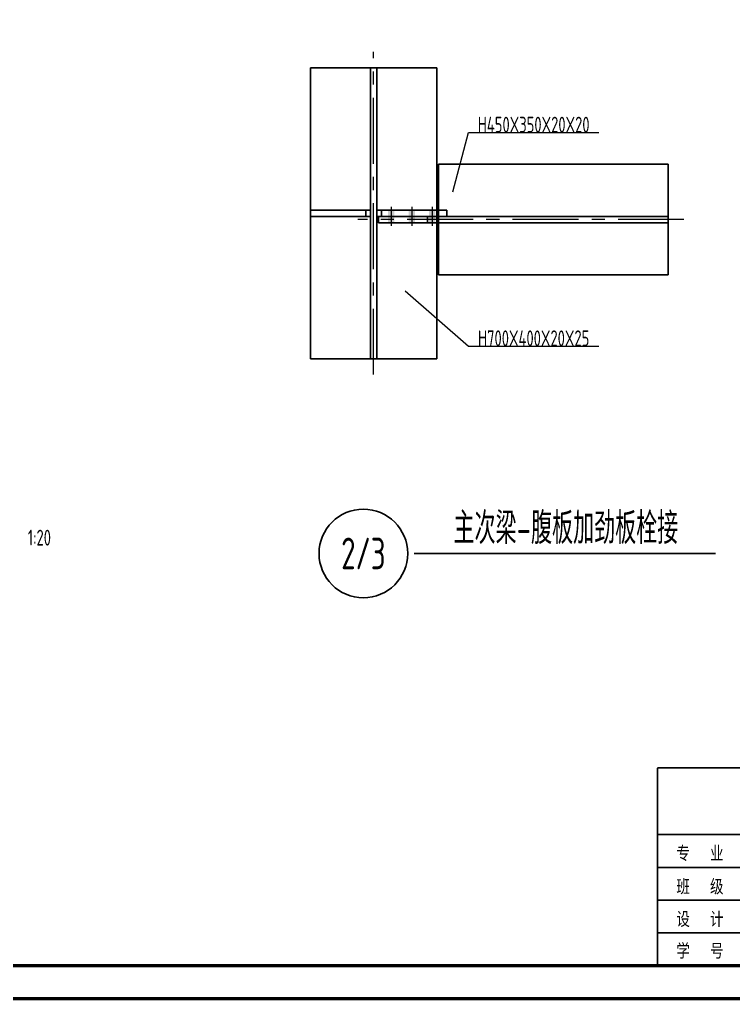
# Model space of a CAD drawing. Extents: x 31132 to 885236, y 345273 to 1212165.
# Drawn here: x 332318 to 345856, y 405802 to 424396 of the extents above; entities that cross this region are included whole.
import ezdxf
from ezdxf.enums import TextEntityAlignment as Align

# ---------------------------------------------------------------- set-up
doc = ezdxf.new("R2010")
doc.units = 0
doc.header["$LTSCALE"] = 1000
doc.linetypes.add('CENTER', pattern=[2, 1.25, -0.25, 0.25, -0.25])
doc.layers.get('0').update_dxf_attribs({"linetype": 'CONTINUOUS'})
for name, color, linetype in [('AXIS', 253, 'CENTER'), ('PUB_TITLE', 4, 'CONTINUOUS'), ('TEXT', 7, 'CONTINUOUS'), ('TK', 4, 'CONTINUOUS')]:
    doc.layers.add(name, color=color, linetype=linetype)
doc.styles.add('StTextStyle', font='yjkeng.shx', dxfattribs={"width": 0.7, "height": 250, "bigfont": 'yjkchn.shx'})
doc.styles.add('图框_仿宋', font='simfang.ttf', dxfattribs={"width": 0.75, "height": 250})

msp = doc.modelspace()

# ---------------------------------------------------------------- linework, layer by layer
at = {"color": 4, "linetype": 'ByBlock'}
for p, q in [((337833.06, 423484.39), (340233.06, 423484.39)), ((337833.06, 417964.39), (337833.06, 423484.39)), ((338973.06, 417964.39), (338973.06, 423484.39)), ((339093.06, 417964.39), (339093.06, 423484.39)), ((340233.06, 417964.39), (340233.06, 423484.39)), ((344619.06, 421654.39), (340263.06, 421654.39)), ((340263.06, 419554.39), (340263.06, 421654.39)), ((344619.06, 421654.39), (344619.06, 419554.39)), ((337833.06, 420784.39), (338883.06, 420784.39)), ((338883.06, 420784.39), (338973.06, 420784.39)), ((338883.06, 420784.39), (338883.06, 420664.39)), ((339093.06, 420784.39), (339183.06, 420784.39)), ((339183.06, 420784.39), (340233.06, 420784.39)), ((339183.06, 420784.39), (339183.06, 420664.39)), ((340233.1, 420784.39), (340233.06, 420784.39)), ((340233.06, 420784.39), (340233.14, 420784.39)), ((340233.33, 420784.39), (340233.1, 420784.39)), ((340233.14, 420784.39), (340233.23, 420784.39)), ((340233.23, 420784.39), (340233.48, 420784.39)), ((340233.56, 420784.39), (340233.33, 420784.39)), ((340233.48, 420784.39), (340233.74, 420784.39)), ((340233.79, 420784.39), (340233.56, 420784.39)), ((340233.74, 420784.39), (340234.15, 420784.39)), ((340234.03, 420784.39), (340233.79, 420784.39)), ((340234.44, 420784.39), (340234.03, 420784.39)), ((340234.15, 420784.39), (340234.58, 420784.39)), ((340235.12, 420784.39), (340234.44, 420784.39)), ((340234.58, 420784.39), (340235.15, 420784.39)), ((340235.81, 420784.39), (340235.12, 420784.39)), ((340235.15, 420784.39), (340235.76, 420784.39)), ((340235.76, 420784.39), (340236.49, 420784.39)), ((340236.5, 420784.39), (340235.81, 420784.39)), ((340236.49, 420784.39), (340237.27, 420784.39)), ((340237.19, 420784.39), (340236.5, 420784.39)), ((340238.15, 420784.39), (340237.19, 420784.39)), ((340237.27, 420784.39), (340238.15, 420784.39)), ((340239.29, 420784.39), (340238.15, 420784.39)), ((340238.15, 420784.39), (340239.1, 420784.39)), ((340239.1, 420784.39), (340240.15, 420784.39)), ((340240.43, 420784.39), (340239.29, 420784.39)), ((340240.15, 420784.39), (340241.27, 420784.39)), ((340241.57, 420784.39), (340240.43, 420784.39)), ((340241.27, 420784.39), (340242.47, 420784.39)), ((340242.71, 420784.39), (340241.57, 420784.39)), ((340242.47, 420784.39), (340243.75, 420784.39)), ((340244.2, 420784.39), (340242.71, 420784.39)), ((340243.75, 420784.39), (340245.11, 420784.39)), ((340245.78, 420784.39), (340244.2, 420784.39)), ((340245.11, 420784.39), (340246.55, 420784.39)), ((340247.36, 420784.39), (340245.78, 420784.39)), ((340246.55, 420784.39), (340248.06, 420784.39)), ((340248.94, 420784.39), (340247.36, 420784.39)), ((340248.06, 420784.39), (340249.67, 420784.39)), ((340250.53, 420784.39), (340248.94, 420784.39)), ((340249.67, 420784.39), (340251.33, 420784.39)), ((340252.53, 420784.39), (340250.53, 420784.39)), ((340251.33, 420784.39), (340253.1, 420784.39)), ((340254.54, 420784.39), (340252.53, 420784.39)), ((340253.1, 420784.39), (340254.9, 420784.39)), ((340256.55, 420784.39), (340254.54, 420784.39)), ((340254.9, 420784.39), (340256.82, 420784.39)), ((340258.56, 420784.39), (340256.55, 420784.39)), ((340256.82, 420784.39), (340258.78, 420784.39)), ((340260.65, 420784.39), (340258.56, 420784.39)), ((340258.78, 420784.39), (340260.85, 420784.39)), ((340263.06, 420784.39), (340260.65, 420784.39)), ((340260.85, 420784.39), (340262.94, 420784.39)), ((340262.94, 420784.39), (340263.06, 420784.39)), ((340265.48, 420784.39), (340263.06, 420784.39)), ((340263.06, 420784.39), (340265.34, 420784.39)), ((340265.34, 420784.39), (340267.62, 420784.39)), ((340267.9, 420784.39), (340265.48, 420784.39)), ((340267.62, 420784.39), (340269.9, 420784.39)), ((340270.32, 420784.39), (340267.9, 420784.39)), ((340269.9, 420784.39), (340272.34, 420784.39)), ((340272.89, 420784.39), (340270.32, 420784.39)), ((340272.34, 420784.39), (340274.85, 420784.39)), ((340275.69, 420784.39), (340272.89, 420784.39)), ((340274.85, 420784.39), (340277.35, 420784.39)), ((340278.49, 420784.39), (340275.69, 420784.39)), ((340277.35, 420784.39), (340279.96, 420784.39)), ((340281.3, 420784.39), (340278.49, 420784.39)), ((340279.96, 420784.39), (340282.68, 420784.39)), ((340284.1, 420784.39), (340281.3, 420784.39)), ((340282.68, 420784.39), (340285.4, 420784.39)), ((340287.12, 420784.39), (340284.1, 420784.39)), ((340285.4, 420784.39), (340288.16, 420784.39)), ((340290.28, 420784.39), (340287.12, 420784.39)), ((340288.16, 420784.39), (340291.08, 420784.39)), ((340293.44, 420784.39), (340290.28, 420784.39)), ((340291.08, 420784.39), (340294, 420784.39)), ((340296.61, 420784.39), (340293.44, 420784.39)), ((340294, 420784.39), (340296.92, 420784.39)), ((340299.77, 420784.39), (340296.61, 420784.39)), ((340296.92, 420784.39), (340300.02, 420784.39)), ((340303.2, 420784.39), (340299.77, 420784.39)), ((340300.02, 420784.39), (340303.14, 420784.39)), ((340303.14, 420784.39), (340306.25, 420784.39)), ((340306.69, 420784.39), (340303.2, 420784.39)), ((340306.25, 420784.39), (340309.48, 420784.39)), ((340310.19, 420784.39), (340306.69, 420784.39)), ((340309.48, 420784.39), (340312.77, 420784.39)), ((340313.68, 420784.39), (340310.19, 420784.39)), ((340312.77, 420784.39), (340316.06, 420784.39)), ((340317.18, 420784.39), (340313.68, 420784.39)), ((340316.06, 420784.39), (340319.42, 420784.39)), ((340320.97, 420784.39), (340317.18, 420784.39)), ((340319.42, 420784.39), (340322.87, 420784.39)), ((340324.76, 420784.39), (340320.97, 420784.39)), ((340322.87, 420784.39), (340326.33, 420784.39)), ((340328.56, 420784.39), (340324.76, 420784.39)), ((340326.33, 420784.39), (340329.8, 420784.39)), ((340332.35, 420784.39), (340328.56, 420784.39)), ((340329.8, 420784.39), (340333.4, 420784.39)), ((340336.2, 420784.39), (340332.35, 420784.39)), ((340333.4, 420784.39), (340337.01, 420784.39)), ((340340.26, 420784.39), (340336.2, 420784.39)), ((340337.01, 420784.39), (340340.61, 420784.39)), ((340344.31, 420784.39), (340340.26, 420784.39)), ((340340.61, 420784.39), (340344.32, 420784.39)), ((340348.37, 420784.39), (340344.31, 420784.39)), ((340344.32, 420784.39), (340348.06, 420784.39)), ((340348.06, 420784.39), (340351.8, 420784.39)), ((340352.43, 420784.39), (340348.37, 420784.39)), ((340351.8, 420784.39), (340355.6, 420784.39)), ((340356.58, 420784.39), (340352.43, 420784.39)), ((340355.6, 420784.39), (340359.45, 420784.39)), ((340360.86, 420784.39), (340356.58, 420784.39)), ((340359.45, 420784.39), (340363.31, 420784.39)), ((340365.15, 420784.39), (340360.86, 420784.39)), ((340363.31, 420784.39), (340367.19, 420784.39)), ((340369.43, 420784.39), (340365.15, 420784.39)), ((340367.19, 420784.39), (340371.15, 420784.39)), ((340373.72, 420784.39), (340369.43, 420784.39)), ((340371.15, 420784.39), (340375.1, 420784.39)), ((340378.11, 420784.39), (340373.72, 420784.39)), ((340375.1, 420784.39), (340379.06, 420784.39)), ((340382.58, 420784.39), (340378.11, 420784.39)), ((340379.06, 420784.39), (340383.1, 420784.39)), ((340387.06, 420784.39), (340382.58, 420784.39)), ((340383.1, 420784.39), (340387.14, 420784.39)), ((340391.53, 420784.39), (340387.06, 420784.39)), ((340387.14, 420784.39), (340391.17, 420784.39)), ((340391.17, 420784.39), (340395.26, 420784.39)), ((340396, 420784.39), (340391.53, 420784.39)), ((340395.26, 420784.39), (340399.37, 420784.39)), ((340400.59, 420784.39), (340396, 420784.39)), ((340399.37, 420784.39), (340403.47, 420784.39)), ((340405.21, 420784.39), (340400.59, 420784.39)), ((340403.47, 420784.39), (340407.6, 420784.39)), ((340409.82, 420784.39), (340405.21, 420784.39)), ((340407.6, 420784.39), (340411.76, 420784.39)), ((340414.44, 420784.39), (340409.82, 420784.39)), ((340411.76, 420784.39), (340415.91, 420784.39)), ((340419.06, 420784.39), (340414.44, 420784.39)), ((340415.91, 420784.39), (340419.06, 420784.39)), ((340419.06, 420784.39), (340419.06, 420664.39)), ((338883.06, 420664.39), (337833.06, 420664.39)), ((338883.06, 420664.39), (338973.06, 420664.39)), ((339093.06, 420664.39), (339183.06, 420664.39)), ((340053.06, 420664.39), (339123.06, 420664.39)), ((339123.06, 420664.39), (339123.06, 420544.39)), ((339183.06, 420664.39), (340233.06, 420664.39)), ((340053.06, 420664.39), (340053.06, 420544.39)), ((340053.06, 420664.39), (340057.25, 420664.39)), ((340055.09, 420664.39), (340053.06, 420664.39)), ((340059.29, 420664.39), (340055.09, 420664.39)), ((340057.25, 420664.39), (340061.44, 420664.39)), ((340063.49, 420664.39), (340059.29, 420664.39)), ((340061.44, 420664.39), (340065.63, 420664.39)), ((340067.68, 420664.39), (340063.49, 420664.39)), ((340065.63, 420664.39), (340069.82, 420664.39)), ((340071.86, 420664.39), (340067.68, 420664.39)), ((340069.82, 420664.39), (340074.02, 420664.39)), ((340076.03, 420664.39), (340071.86, 420664.39)), ((340074.02, 420664.39), (340078.19, 420664.39)), ((340080.21, 420664.39), (340076.03, 420664.39)), ((340078.19, 420664.39), (340082.32, 420664.39)), ((340084.38, 420664.39), (340080.21, 420664.39)), ((340082.32, 420664.39), (340086.46, 420664.39)), ((340088.5, 420664.39), (340084.38, 420664.39)), ((340086.46, 420664.39), (340090.6, 420664.39)), ((340092.63, 420664.39), (340088.5, 420664.39)), ((340090.6, 420664.39), (340094.74, 420664.39)), ((340096.76, 420664.39), (340092.63, 420664.39)), ((340094.74, 420664.39), (340098.88, 420664.39)), ((340100.86, 420664.39), (340096.76, 420664.39)), ((340098.88, 420664.39), (340102.94, 420664.39)), ((340104.92, 420664.39), (340100.86, 420664.39)), ((340102.94, 420664.39), (340106.97, 420664.39)), ((340108.98, 420664.39), (340104.92, 420664.39)), ((340106.97, 420664.39), (340111, 420664.39)), ((340113.04, 420664.39), (340108.98, 420664.39)), ((340111, 420664.39), (340115.04, 420664.39)), ((340117.03, 420664.39), (340113.04, 420664.39)), ((340115.04, 420664.39), (340119.07, 420664.39)), ((340121, 420664.39), (340117.03, 420664.39)), ((340119.07, 420664.39), (340123.08, 420664.39)), ((340124.97, 420664.39), (340121, 420664.39)), ((340123.08, 420664.39), (340126.96, 420664.39)), ((340128.93, 420664.39), (340124.97, 420664.39)), ((340126.96, 420664.39), (340130.83, 420664.39)), ((340132.79, 420664.39), (340128.93, 420664.39)), ((340130.83, 420664.39), (340134.71, 420664.39)), ((340136.65, 420664.39), (340132.79, 420664.39)), ((340134.71, 420664.39), (340138.59, 420664.39)), ((340140.51, 420664.39), (340136.65, 420664.39)), ((340138.59, 420664.39), (340142.47, 420664.39)), ((340144.32, 420664.39), (340140.51, 420664.39)), ((340142.47, 420664.39), (340146.23, 420664.39)), ((340148.05, 420664.39), (340144.32, 420664.39)), ((340146.23, 420664.39), (340149.91, 420664.39)), ((340151.78, 420664.39), (340148.05, 420664.39)), ((340149.91, 420664.39), (340153.58, 420664.39)), ((340155.5, 420664.39), (340151.78, 420664.39)), ((340153.58, 420664.39), (340157.26, 420664.39)), ((340159.12, 420664.39), (340155.5, 420664.39)), ((340157.26, 420664.39), (340160.93, 420664.39)), ((340162.7, 420664.39), (340159.12, 420664.39)), ((340160.93, 420664.39), (340164.6, 420664.39)), ((340166.27, 420664.39), (340162.7, 420664.39)), ((340164.6, 420664.39), (340168.04, 420664.39)), ((340169.84, 420664.39), (340166.27, 420664.39)), ((340168.04, 420664.39), (340171.46, 420664.39)), ((340173.24, 420664.39), (340169.84, 420664.39)), ((340171.46, 420664.39), (340174.89, 420664.39)), ((340176.65, 420664.39), (340173.24, 420664.39)), ((340174.89, 420664.39), (340178.31, 420664.39)), ((340180.05, 420664.39), (340176.65, 420664.39)), ((340178.31, 420664.39), (340181.73, 420664.39)), ((340183.38, 420664.39), (340180.05, 420664.39)), ((340181.73, 420664.39), (340185.06, 420664.39)), ((340186.6, 420664.39), (340183.38, 420664.39)), ((340185.06, 420664.39), (340188.19, 420664.39)), ((340189.81, 420664.39), (340186.6, 420664.39)), ((340188.19, 420664.39), (340191.32, 420664.39)), ((340193.03, 420664.39), (340189.81, 420664.39)), ((340191.32, 420664.39), (340194.45, 420664.39)), ((340196.1, 420664.39), (340193.03, 420664.39)), ((340194.45, 420664.39), (340197.58, 420664.39)), ((340199.1, 420664.39), (340196.1, 420664.39)), ((340197.58, 420664.39), (340200.71, 420664.39)), ((340202.11, 420664.39), (340199.1, 420664.39)), ((340200.71, 420664.39), (340203.59, 420664.39)), ((340205.11, 420664.39), (340202.11, 420664.39)), ((340203.59, 420664.39), (340206.39, 420664.39)), ((340207.9, 420664.39), (340205.11, 420664.39)), ((340206.39, 420664.39), (340209.19, 420664.39)), ((340210.68, 420664.39), (340207.9, 420664.39)), ((340209.19, 420664.39), (340211.99, 420664.39)), ((340213.47, 420664.39), (340210.68, 420664.39)), ((340211.99, 420664.39), (340214.78, 420664.39)), ((340216.17, 420664.39), (340213.47, 420664.39)), ((340214.78, 420664.39), (340217.54, 420664.39)), ((340218.71, 420664.39), (340216.17, 420664.39)), ((340217.54, 420664.39), (340219.97, 420664.39)), ((340221.26, 420664.39), (340218.71, 420664.39)), ((340219.97, 420664.39), (340222.39, 420664.39)), ((340223.8, 420664.39), (340221.26, 420664.39)), ((340222.39, 420664.39), (340224.82, 420664.39)), ((340226.18, 420664.39), (340223.8, 420664.39)), ((340224.82, 420664.39), (340227.25, 420664.39)), ((340228.47, 420664.39), (340226.18, 420664.39)), ((340227.25, 420664.39), (340229.68, 420664.39)), ((340230.77, 420664.39), (340228.47, 420664.39)), ((340229.68, 420664.39), (340231.91, 420664.39)), ((340233.06, 420664.39), (340230.77, 420664.39)), ((340231.91, 420664.39), (340233.94, 420664.39)), ((340233.1, 420664.39), (340233.06, 420664.39)), ((340233.06, 420664.39), (340233.14, 420664.39)), ((340233.17, 420664.39), (340233.06, 420664.39)), ((340233.33, 420664.39), (340233.1, 420664.39)), ((340233.14, 420664.39), (340233.23, 420664.39)), ((340235.27, 420664.39), (340233.17, 420664.39)), ((340233.23, 420664.39), (340233.48, 420664.39)), ((340233.56, 420664.39), (340233.33, 420664.39)), ((340233.48, 420664.39), (340233.74, 420664.39)), ((340233.79, 420664.39), (340233.56, 420664.39)), ((340233.74, 420664.39), (340234.15, 420664.39)), ((340234.03, 420664.39), (340233.79, 420664.39)), ((340233.94, 420664.39), (340235.97, 420664.39)), ((340234.44, 420664.39), (340234.03, 420664.39)), ((340234.15, 420664.39), (340234.58, 420664.39)), ((340235.12, 420664.39), (340234.44, 420664.39)), ((340234.58, 420664.39), (340235.15, 420664.39)), ((340235.81, 420664.39), (340235.12, 420664.39)), ((340235.15, 420664.39), (340235.76, 420664.39)), ((340237.34, 420664.39), (340235.27, 420664.39)), ((340235.76, 420664.39), (340236.49, 420664.39)), ((340236.5, 420664.39), (340235.81, 420664.39)), ((340235.97, 420664.39), (340238, 420664.39)), ((340236.49, 420664.39), (340237.27, 420664.39)), ((340237.19, 420664.39), (340236.5, 420664.39)), ((340238.15, 420664.39), (340237.19, 420664.39)), ((340237.27, 420664.39), (340238.15, 420664.39)), ((340239.29, 420664.39), (340237.34, 420664.39)), ((340238, 420664.39), (340240.03, 420664.39)), ((340239.29, 420664.39), (340238.15, 420664.39)), ((340238.15, 420664.39), (340239.1, 420664.39)), ((340239.1, 420664.39), (340240.15, 420664.39)), ((340240.43, 420664.39), (340239.29, 420664.39)), ((340241.22, 420664.39), (340239.29, 420664.39)), ((340240.03, 420664.39), (340242.06, 420664.39)), ((340240.15, 420664.39), (340241.27, 420664.39)), ((340241.57, 420664.39), (340240.43, 420664.39)), ((340243.02, 420664.39), (340241.22, 420664.39)), ((340241.27, 420664.39), (340242.47, 420664.39)), ((340242.71, 420664.39), (340241.57, 420664.39)), ((340242.06, 420664.39), (340243.71, 420664.39)), ((340242.47, 420664.39), (340243.75, 420664.39)), ((340244.2, 420664.39), (340242.71, 420664.39)), ((340244.79, 420664.39), (340243.02, 420664.39)), ((340243.71, 420664.39), (340245.32, 420664.39)), ((340243.75, 420664.39), (340245.11, 420664.39)), ((340245.78, 420664.39), (340244.2, 420664.39)), ((340246.45, 420664.39), (340244.79, 420664.39)), ((340245.11, 420664.39), (340246.55, 420664.39)), ((340245.32, 420664.39), (340246.92, 420664.39)), ((340247.36, 420664.39), (340245.78, 420664.39)), ((340248.06, 420664.39), (340246.45, 420664.39)), ((340246.55, 420664.39), (340248.06, 420664.39)), ((340246.92, 420664.39), (340248.53, 420664.39)), ((340248.94, 420664.39), (340247.36, 420664.39)), ((340248.06, 420664.39), (340249.67, 420664.39)), ((340249.57, 420664.39), (340248.06, 420664.39)), ((340248.53, 420664.39), (340250.14, 420664.39)), ((340250.53, 420664.39), (340248.94, 420664.39)), ((340251.01, 420664.39), (340249.57, 420664.39)), ((340249.67, 420664.39), (340251.33, 420664.39)), ((340250.14, 420664.39), (340251.61, 420664.39)), ((340252.53, 420664.39), (340250.53, 420664.39)), ((340252.37, 420664.39), (340251.01, 420664.39)), ((340251.33, 420664.39), (340253.1, 420664.39)), ((340251.61, 420664.39), (340252.77, 420664.39)), ((340253.65, 420664.39), (340252.37, 420664.39)), ((340254.54, 420664.39), (340252.53, 420664.39)), ((340252.77, 420664.39), (340253.94, 420664.39)), ((340253.1, 420664.39), (340254.9, 420664.39)), ((340254.85, 420664.39), (340253.65, 420664.39)), ((340253.94, 420664.39), (340255.1, 420664.39)), ((340256.55, 420664.39), (340254.54, 420664.39)), ((340255.97, 420664.39), (340254.85, 420664.39)), ((340254.9, 420664.39), (340256.82, 420664.39)), ((340255.1, 420664.39), (340256.26, 420664.39)), ((340257.02, 420664.39), (340255.97, 420664.39)), ((340256.26, 420664.39), (340257.42, 420664.39)), ((340258.56, 420664.39), (340256.55, 420664.39)), ((340256.82, 420664.39), (340258.78, 420664.39)), ((340257.97, 420664.39), (340257.02, 420664.39)), ((340257.42, 420664.39), (340258.27, 420664.39)), ((340258.85, 420664.39), (340257.97, 420664.39)), ((340258.27, 420664.39), (340258.98, 420664.39)), ((340260.65, 420664.39), (340258.56, 420664.39)), ((340258.78, 420664.39), (340260.85, 420664.39)), ((340259.63, 420664.39), (340258.85, 420664.39)), ((340258.98, 420664.39), (340259.68, 420664.39)), ((340260.36, 420664.39), (340259.63, 420664.39)), ((340259.68, 420664.39), (340260.38, 420664.39)), ((340260.97, 420664.39), (340260.36, 420664.39)), ((340260.38, 420664.39), (340261.09, 420664.39)), ((340263.06, 420664.39), (340260.65, 420664.39)), ((340260.85, 420664.39), (340262.94, 420664.39)), ((340261.54, 420664.39), (340260.97, 420664.39)), ((340261.09, 420664.39), (340261.76, 420664.39)), ((340261.97, 420664.39), (340261.54, 420664.39)), ((340261.76, 420664.39), (340261.99, 420664.39)), ((340262.38, 420664.39), (340261.97, 420664.39)), ((340261.99, 420664.39), (340262.23, 420664.39)), ((340262.23, 420664.39), (340262.46, 420664.39)), ((340262.64, 420664.39), (340262.38, 420664.39)), ((340262.46, 420664.39), (340262.7, 420664.39)), ((340262.89, 420664.39), (340262.64, 420664.39)), ((340262.7, 420664.39), (340262.93, 420664.39)), ((340262.98, 420664.39), (340262.89, 420664.39)), ((340262.93, 420664.39), (340263.06, 420664.39)), ((340262.94, 420664.39), (340263.06, 420664.39)), ((340263.06, 420664.39), (340262.98, 420664.39)), ((344619.06, 420664.39), (340263.06, 420664.39)), ((340265.48, 420664.39), (340263.06, 420664.39)), ((340263.06, 420664.39), (340265.34, 420664.39)), ((340265.34, 420664.39), (340267.62, 420664.39)), ((340267.9, 420664.39), (340265.48, 420664.39)), ((340267.62, 420664.39), (340269.9, 420664.39)), ((340270.32, 420664.39), (340267.9, 420664.39)), ((340269.9, 420664.39), (340272.34, 420664.39)), ((340272.89, 420664.39), (340270.32, 420664.39)), ((340272.34, 420664.39), (340274.85, 420664.39)), ((340275.69, 420664.39), (340272.89, 420664.39)), ((340274.85, 420664.39), (340277.35, 420664.39)), ((340278.49, 420664.39), (340275.69, 420664.39)), ((340277.35, 420664.39), (340279.96, 420664.39)), ((340281.3, 420664.39), (340278.49, 420664.39)), ((340279.96, 420664.39), (340282.68, 420664.39)), ((340284.1, 420664.39), (340281.3, 420664.39)), ((340282.68, 420664.39), (340285.4, 420664.39)), ((340287.12, 420664.39), (340284.1, 420664.39)), ((340285.4, 420664.39), (340288.16, 420664.39)), ((340290.28, 420664.39), (340287.12, 420664.39)), ((340288.16, 420664.39), (340291.08, 420664.39)), ((340293.44, 420664.39), (340290.28, 420664.39)), ((340291.08, 420664.39), (340294, 420664.39)), ((340296.61, 420664.39), (340293.44, 420664.39)), ((340294, 420664.39), (340296.92, 420664.39)), ((340299.77, 420664.39), (340296.61, 420664.39)), ((340296.92, 420664.39), (340300.02, 420664.39)), ((340303.2, 420664.39), (340299.77, 420664.39)), ((340300.02, 420664.39), (340303.14, 420664.39)), ((340303.14, 420664.39), (340306.25, 420664.39)), ((340306.69, 420664.39), (340303.2, 420664.39)), ((340306.25, 420664.39), (340309.48, 420664.39)), ((340310.19, 420664.39), (340306.69, 420664.39)), ((340309.48, 420664.39), (340312.77, 420664.39)), ((340313.68, 420664.39), (340310.19, 420664.39)), ((340312.77, 420664.39), (340316.06, 420664.39)), ((340317.18, 420664.39), (340313.68, 420664.39)), ((340316.06, 420664.39), (340319.42, 420664.39)), ((340320.97, 420664.39), (340317.18, 420664.39)), ((340319.42, 420664.39), (340322.87, 420664.39)), ((340324.76, 420664.39), (340320.97, 420664.39)), ((340322.87, 420664.39), (340326.33, 420664.39)), ((340328.56, 420664.39), (340324.76, 420664.39)), ((340326.33, 420664.39), (340329.8, 420664.39)), ((340332.35, 420664.39), (340328.56, 420664.39)), ((340329.8, 420664.39), (340333.4, 420664.39)), ((340336.2, 420664.39), (340332.35, 420664.39)), ((340333.4, 420664.39), (340337.01, 420664.39)), ((340340.26, 420664.39), (340336.2, 420664.39)), ((340337.01, 420664.39), (340340.61, 420664.39)), ((340344.31, 420664.39), (340340.26, 420664.39)), ((340340.61, 420664.39), (340344.32, 420664.39)), ((340348.37, 420664.39), (340344.31, 420664.39)), ((340344.32, 420664.39), (340348.06, 420664.39)), ((340348.06, 420664.39), (340351.8, 420664.39)), ((340352.43, 420664.39), (340348.37, 420664.39)), ((340351.8, 420664.39), (340355.6, 420664.39)), ((340356.58, 420664.39), (340352.43, 420664.39)), ((340355.6, 420664.39), (340359.45, 420664.39)), ((340360.86, 420664.39), (340356.58, 420664.39)), ((340359.45, 420664.39), (340363.31, 420664.39)), ((340365.15, 420664.39), (340360.86, 420664.39)), ((340363.31, 420664.39), (340367.19, 420664.39)), ((340369.43, 420664.39), (340365.15, 420664.39)), ((340367.19, 420664.39), (340371.15, 420664.39)), ((340373.72, 420664.39), (340369.43, 420664.39)), ((340371.15, 420664.39), (340375.1, 420664.39)), ((340378.11, 420664.39), (340373.72, 420664.39)), ((340375.1, 420664.39), (340379.06, 420664.39)), ((340382.58, 420664.39), (340378.11, 420664.39)), ((340379.06, 420664.39), (340383.1, 420664.39)), ((340387.06, 420664.39), (340382.58, 420664.39)), ((340383.1, 420664.39), (340387.14, 420664.39)), ((340391.53, 420664.39), (340387.06, 420664.39)), ((340387.14, 420664.39), (340391.17, 420664.39)), ((340391.17, 420664.39), (340395.26, 420664.39)), ((340396, 420664.39), (340391.53, 420664.39)), ((340395.26, 420664.39), (340399.37, 420664.39)), ((340400.59, 420664.39), (340396, 420664.39)), ((340399.37, 420664.39), (340403.47, 420664.39)), ((340405.21, 420664.39), (340400.59, 420664.39)), ((340403.47, 420664.39), (340407.6, 420664.39)), ((340409.82, 420664.39), (340405.21, 420664.39)), ((340407.6, 420664.39), (340411.76, 420664.39)), ((340414.44, 420664.39), (340409.82, 420664.39)), ((340411.76, 420664.39), (340415.91, 420664.39)), ((340419.06, 420664.39), (340414.44, 420664.39)), ((340415.91, 420664.39), (340419.06, 420664.39)), ((340053.06, 420544.39), (339123.06, 420544.39)), ((340055.09, 420544.39), (340053.06, 420544.39)), ((340053.06, 420544.39), (340057.25, 420544.39)), ((340059.29, 420544.39), (340055.09, 420544.39)), ((340057.25, 420544.39), (340061.44, 420544.39)), ((340063.49, 420544.39), (340059.29, 420544.39)), ((340061.44, 420544.39), (340065.63, 420544.39)), ((340067.68, 420544.39), (340063.49, 420544.39)), ((340065.63, 420544.39), (340069.82, 420544.39)), ((340071.86, 420544.39), (340067.68, 420544.39)), ((340069.82, 420544.39), (340074.02, 420544.39)), ((340076.03, 420544.39), (340071.86, 420544.39)), ((340074.02, 420544.39), (340078.19, 420544.39)), ((340080.21, 420544.39), (340076.03, 420544.39)), ((340078.19, 420544.39), (340082.32, 420544.39)), ((340084.38, 420544.39), (340080.21, 420544.39)), ((340082.32, 420544.39), (340086.46, 420544.39)), ((340088.5, 420544.39), (340084.38, 420544.39)), ((340086.46, 420544.39), (340090.6, 420544.39)), ((340092.63, 420544.39), (340088.5, 420544.39)), ((340090.6, 420544.39), (340094.74, 420544.39)), ((340096.76, 420544.39), (340092.63, 420544.39)), ((340094.74, 420544.39), (340098.88, 420544.39)), ((340100.86, 420544.39), (340096.76, 420544.39)), ((340098.88, 420544.39), (340102.94, 420544.39)), ((340104.92, 420544.39), (340100.86, 420544.39)), ((340102.94, 420544.39), (340106.97, 420544.39)), ((340108.98, 420544.39), (340104.92, 420544.39)), ((340106.97, 420544.39), (340111, 420544.39)), ((340113.04, 420544.39), (340108.98, 420544.39)), ((340111, 420544.39), (340115.04, 420544.39)), ((340117.03, 420544.39), (340113.04, 420544.39)), ((340115.04, 420544.39), (340119.07, 420544.39)), ((340121, 420544.39), (340117.03, 420544.39)), ((340119.07, 420544.39), (340123.08, 420544.39)), ((340124.97, 420544.39), (340121, 420544.39)), ((340123.08, 420544.39), (340126.96, 420544.39)), ((340128.93, 420544.39), (340124.97, 420544.39)), ((340126.96, 420544.39), (340130.83, 420544.39)), ((340132.79, 420544.39), (340128.93, 420544.39)), ((340130.83, 420544.39), (340134.71, 420544.39)), ((340136.65, 420544.39), (340132.79, 420544.39)), ((340134.71, 420544.39), (340138.59, 420544.39)), ((340140.51, 420544.39), (340136.65, 420544.39)), ((340138.59, 420544.39), (340142.47, 420544.39)), ((340144.32, 420544.39), (340140.51, 420544.39)), ((340142.47, 420544.39), (340146.23, 420544.39)), ((340148.05, 420544.39), (340144.32, 420544.39)), ((340146.23, 420544.39), (340149.91, 420544.39)), ((340151.78, 420544.39), (340148.05, 420544.39)), ((340149.91, 420544.39), (340153.58, 420544.39)), ((340155.5, 420544.39), (340151.78, 420544.39)), ((340153.58, 420544.39), (340157.26, 420544.39)), ((340159.12, 420544.39), (340155.5, 420544.39)), ((340157.26, 420544.39), (340160.93, 420544.39)), ((340162.7, 420544.39), (340159.12, 420544.39)), ((340160.93, 420544.39), (340164.6, 420544.39)), ((340166.27, 420544.39), (340162.7, 420544.39)), ((340164.6, 420544.39), (340168.04, 420544.39)), ((340169.84, 420544.39), (340166.27, 420544.39)), ((340168.04, 420544.39), (340171.46, 420544.39)), ((340173.24, 420544.39), (340169.84, 420544.39)), ((340171.46, 420544.39), (340174.89, 420544.39)), ((340176.65, 420544.39), (340173.24, 420544.39)), ((340174.89, 420544.39), (340178.31, 420544.39)), ((340180.05, 420544.39), (340176.65, 420544.39)), ((340178.31, 420544.39), (340181.73, 420544.39)), ((340183.38, 420544.39), (340180.05, 420544.39)), ((340181.73, 420544.39), (340185.06, 420544.39)), ((340186.6, 420544.39), (340183.38, 420544.39)), ((340185.06, 420544.39), (340188.19, 420544.39)), ((340189.81, 420544.39), (340186.6, 420544.39)), ((340188.19, 420544.39), (340191.32, 420544.39)), ((340193.03, 420544.39), (340189.81, 420544.39)), ((340191.32, 420544.39), (340194.45, 420544.39)), ((340196.1, 420544.39), (340193.03, 420544.39)), ((340194.45, 420544.39), (340197.58, 420544.39)), ((340199.1, 420544.39), (340196.1, 420544.39)), ((340197.58, 420544.39), (340200.71, 420544.39)), ((340202.11, 420544.39), (340199.1, 420544.39)), ((340200.71, 420544.39), (340203.59, 420544.39)), ((340205.11, 420544.39), (340202.11, 420544.39)), ((340203.59, 420544.39), (340206.39, 420544.39)), ((340207.9, 420544.39), (340205.11, 420544.39)), ((340206.39, 420544.39), (340209.19, 420544.39)), ((340210.68, 420544.39), (340207.9, 420544.39)), ((340209.19, 420544.39), (340211.99, 420544.39)), ((340213.47, 420544.39), (340210.68, 420544.39)), ((340211.99, 420544.39), (340214.78, 420544.39)), ((340216.17, 420544.39), (340213.47, 420544.39)), ((340214.78, 420544.39), (340217.54, 420544.39)), ((340218.71, 420544.39), (340216.17, 420544.39)), ((340217.54, 420544.39), (340219.97, 420544.39)), ((340221.26, 420544.39), (340218.71, 420544.39)), ((340219.97, 420544.39), (340222.39, 420544.39)), ((340223.8, 420544.39), (340221.26, 420544.39)), ((340222.39, 420544.39), (340224.82, 420544.39)), ((340226.18, 420544.39), (340223.8, 420544.39)), ((340224.82, 420544.39), (340227.25, 420544.39)), ((340228.47, 420544.39), (340226.18, 420544.39)), ((340227.25, 420544.39), (340229.68, 420544.39)), ((340230.77, 420544.39), (340228.47, 420544.39)), ((340229.68, 420544.39), (340231.91, 420544.39)), ((340233.06, 420544.39), (340230.77, 420544.39)), ((340231.91, 420544.39), (340233.94, 420544.39)), ((340233.17, 420544.39), (340233.06, 420544.39)), ((340235.27, 420544.39), (340233.17, 420544.39)), ((340233.94, 420544.39), (340235.97, 420544.39)), ((340237.34, 420544.39), (340235.27, 420544.39)), ((340235.97, 420544.39), (340238, 420544.39)), ((340239.29, 420544.39), (340237.34, 420544.39)), ((340238, 420544.39), (340240.03, 420544.39)), ((340241.22, 420544.39), (340239.29, 420544.39)), ((340240.03, 420544.39), (340242.06, 420544.39)), ((340243.02, 420544.39), (340241.22, 420544.39)), ((340242.06, 420544.39), (340243.71, 420544.39)), ((340244.79, 420544.39), (340243.02, 420544.39)), ((340243.71, 420544.39), (340245.32, 420544.39)), ((340246.45, 420544.39), (340244.79, 420544.39)), ((340245.32, 420544.39), (340246.92, 420544.39)), ((340248.06, 420544.39), (340246.45, 420544.39)), ((340246.92, 420544.39), (340248.53, 420544.39)), ((340249.57, 420544.39), (340248.06, 420544.39)), ((340248.53, 420544.39), (340250.14, 420544.39)), ((340251.01, 420544.39), (340249.57, 420544.39)), ((340250.14, 420544.39), (340251.61, 420544.39)), ((340252.37, 420544.39), (340251.01, 420544.39)), ((340251.61, 420544.39), (340252.77, 420544.39)), ((340253.65, 420544.39), (340252.37, 420544.39)), ((340252.77, 420544.39), (340253.94, 420544.39)), ((340254.85, 420544.39), (340253.65, 420544.39)), ((340253.94, 420544.39), (340255.1, 420544.39)), ((340255.97, 420544.39), (340254.85, 420544.39)), ((340255.1, 420544.39), (340256.26, 420544.39)), ((340257.02, 420544.39), (340255.97, 420544.39)), ((340256.26, 420544.39), (340257.42, 420544.39)), ((340257.97, 420544.39), (340257.02, 420544.39)), ((340257.42, 420544.39), (340258.27, 420544.39)), ((340258.85, 420544.39), (340257.97, 420544.39)), ((340258.27, 420544.39), (340258.98, 420544.39)), ((340259.63, 420544.39), (340258.85, 420544.39)), ((340258.98, 420544.39), (340259.68, 420544.39)), ((340260.36, 420544.39), (340259.63, 420544.39)), ((340259.68, 420544.39), (340260.38, 420544.39)), ((340260.97, 420544.39), (340260.36, 420544.39)), ((340260.38, 420544.39), (340261.09, 420544.39)), ((340261.54, 420544.39), (340260.97, 420544.39)), ((340261.09, 420544.39), (340261.76, 420544.39)), ((340261.97, 420544.39), (340261.54, 420544.39)), ((340261.76, 420544.39), (340261.99, 420544.39)), ((340262.38, 420544.39), (340261.97, 420544.39)), ((340261.99, 420544.39), (340262.23, 420544.39)), ((340262.23, 420544.39), (340262.46, 420544.39)), ((340262.64, 420544.39), (340262.38, 420544.39)), ((340262.46, 420544.39), (340262.7, 420544.39)), ((340262.89, 420544.39), (340262.64, 420544.39)), ((340262.7, 420544.39), (340262.93, 420544.39)), ((340262.98, 420544.39), (340262.89, 420544.39)), ((340262.93, 420544.39), (340263.06, 420544.39)), ((340263.06, 420544.39), (340262.98, 420544.39)), ((344619.06, 420544.39), (340263.06, 420544.39)), ((344619.06, 419554.39), (340263.06, 419554.39)), ((340233.06, 417964.39), (337833.06, 417964.39))]:
    msp.add_line(p, q, dxfattribs=at)
at = {"color": 4, "linetype": 'ByBlock', "lineweight": 13}
for p, q in [((339366.06, 420844.39), (339366.06, 420484.39)), ((339756.06, 420844.39), (339756.06, 420484.39)), ((340146.06, 420844.39), (340146.06, 420484.39))]:
    msp.add_line(p, q, dxfattribs=at)
for points in [[(340533.06, 421129.39), (340833.06, 422254.39)], [(340833.06, 422254.39), (343302.66, 422254.39)], [(339633.06, 419254.39), (340833.06, 418204.39)], [(340833.06, 418204.39), (343302.66, 418204.39)]]:
    msp.add_lwpolyline(points, dxfattribs=at)
at = {"const_width": 30}
msp.add_lwpolyline([(339798.66, 414274.39), (345518.06, 414274.39)], dxfattribs=at)
msp.add_circle((338838.66, 414274.39), 840)
at = {"color": 4, "linetype": 'ByBlock'}
for points in [[(339306.06, 420544.39, -60), (339426.06, 420544.39, -60), (339306.06, 420784.39, -60), (339426.06, 420784.39, -60)], [(339696.06, 420544.39, -60), (339816.06, 420544.39, -60), (339696.06, 420784.39, -60), (339816.06, 420784.39, -60)], [(340086.06, 420544.39, -60), (340206.06, 420544.39, -60), (340086.06, 420784.39, -60), (340206.06, 420784.39, -60)]]:
    msp.add_solid(points, dxfattribs=at)
at = {"layer": 'AXIS', "lineweight": 9}
for p, q in [((339033.06, 417664.39), (339033.06, 423784.39)), ((344919.06, 420604.39), (338733.06, 420604.39))]:
    msp.add_line(p, q, dxfattribs=at)
at = {"layer": 'PUB_TITLE', "color": 4}
for p, q in [((344417.04, 408945.53), (358479.54, 408945.53)), ((348832.9, 408323.66), (344417.04, 408323.66)), ((344417.04, 407701.79), (358479.54, 407701.79)), ((348832.9, 407079.92), (344417.04, 407079.92))]:
    msp.add_line(p, q, dxfattribs=at)
at = {"layer": 'PUB_TITLE', "color": 4, "const_width": 31.25}
for points in [[(344417.04, 410208.05), (344417.04, 406458.05)], [(358479.54, 410208.05), (344417.04, 410208.05)]]:
    msp.add_lwpolyline(points, dxfattribs=at)
at = {"layer": 'TK', "const_width": 62.5}
for points in [[(306604.54, 405833.05), (306604.54, 442958.05), (359104.54, 442958.05), (359104.54, 405833.05)], [(309729.54, 406458.05), (309729.54, 442333.05), (358479.54, 442333.05), (358479.54, 406458.05)]]:
    msp.add_lwpolyline(points, close=True, dxfattribs=at)

# ---------------------------------------------------------------- texts
at = {"color": 4, "linetype": 'ByBlock', "lineweight": 13, "style": 'StTextStyle', "width": 0.7}
for s, p in [('H450X350X20X20', (342067.86, 422254.39)), ('H700X400X20X25', (342067.86, 418204.39))]:
    msp.add_text(s, height=300, dxfattribs=at).set_placement(p, align=Align.CENTER)
at = {"style": 'StTextStyle', "width": 0.7}
msp.add_text('主次梁-腹板加劲板栓接', height=600, dxfattribs=at).set_placement((342679.35, 414274.39), align=Align.BOTTOM_CENTER)
msp.add_text('1:20', height=300, dxfattribs=at).set_placement((332473.69, 414334.39), align=Align.BOTTOM_LEFT)
msp.add_text('2/3', height=600, dxfattribs=at).set_placement((338838.66, 414274.39), align=Align.MIDDLE_CENTER)
at = {"layer": 'TEXT', "lineweight": 20, "style": '图框_仿宋', "width": 0.75}
for s, p in [('专   业', (344775.21, 408469.28)), ('班   级', (344775.21, 407837.13)), ('设   计', (344775.21, 407219.42)), ('学   号', (344775.21, 406619.69))]:
    msp.add_text(s, height=250, dxfattribs=at).set_placement(p)

doc.saveas('drawing.dxf')
